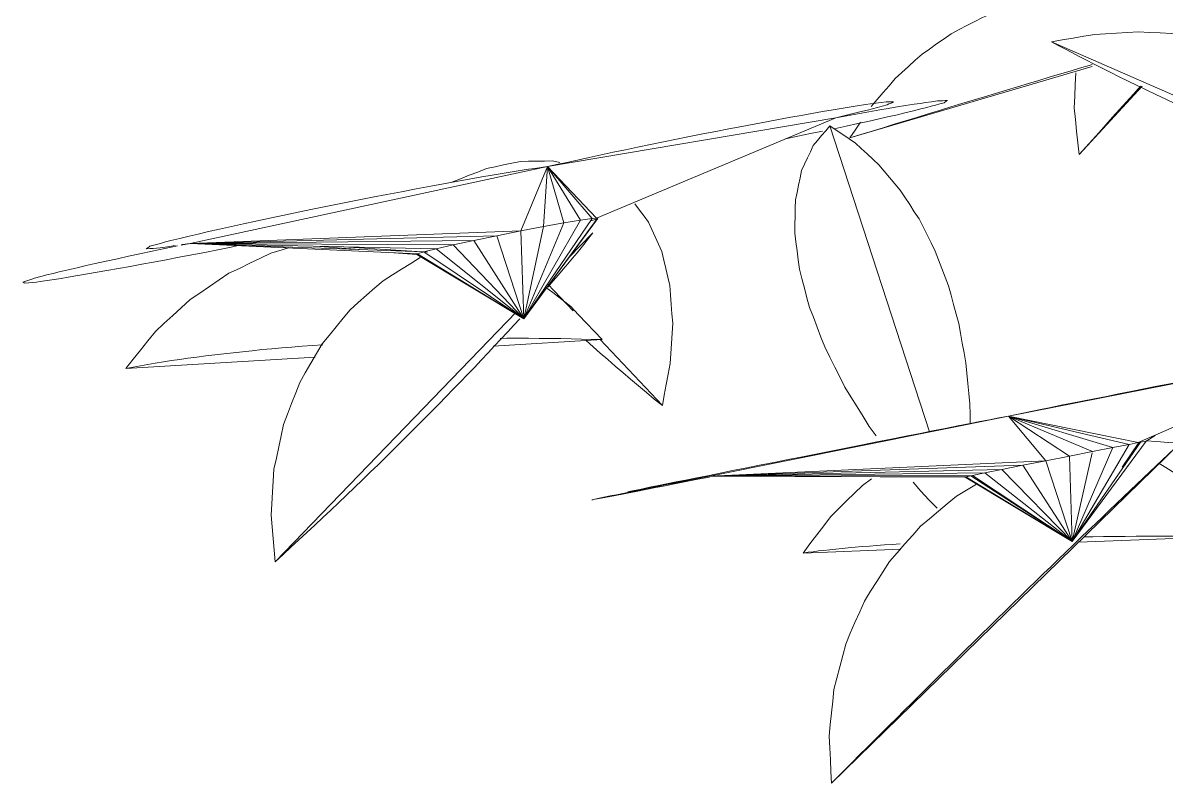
# Model space of a CAD drawing. Header units: metres. Extents: x 13.9 to 26.7, y -0.2 to 3.2.
# Drawn here: x 20.6695 to 20.7731, y 2.41 to 2.4789 of the extents above; entities that cross this region are included whole.
import ezdxf

# ---------------------------------------------------------------- set-up
doc = ezdxf.new("R2010")
doc.units = ezdxf.units.M
doc.layers.add('Importações nas famílias', color=10, linetype='Continuous', lineweight=5)
doc.layers.add('Vegetação', color=7, linetype='Continuous', lineweight=5)

# ---------------------------------------------------------------- blocks, each defined once
blk = doc.blocks.new('Planta_pergolado_12200 - plantas pergolado_skp_Component_12-V3832-Corte 1')
at = {"layer": 'Importações nas famílias'}
for p, q in [((20.77518, 2.47776), (20.77905, 2.48195)), ((20.77811, 2.48118), (20.77878, 2.48191)), ((20.76523, 2.46697), (20.77096, 2.47318)), ((20.77016, 2.47245), (20.77081, 2.47317))]:
    blk.add_line(p, q, dxfattribs=at)
at = {"layer": 'Importações nas famílias', "flags": 128}
for points in [[(20.77693, 2.49473), (20.77605, 2.49413), (20.77516, 2.49354)], [(20.77516, 2.49354), (20.77439, 2.49281), (20.77361, 2.49209), (20.77283, 2.49137), (20.77205, 2.49065)], [(20.77205, 2.49065), (20.77139, 2.48981), (20.77074, 2.48898), (20.77008, 2.48815), (20.76942, 2.48731)], [(20.76942, 2.48731), (20.7689, 2.48639), (20.76838, 2.48546), (20.76786, 2.48454), (20.76734, 2.48361)], [(20.76734, 2.48361), (20.76697, 2.48262), (20.76659, 2.48162)], [(20.77542, 2.47825), (20.77609, 2.47898), (20.77677, 2.47971), (20.77744, 2.48045), (20.77811, 2.48118)], [(20.76494, 2.4744), (20.76489, 2.47334), (20.76484, 2.47228), (20.76479, 2.47121)], [(20.76764, 2.46966), (20.76827, 2.47036), (20.7689, 2.47106), (20.76953, 2.47176), (20.77016, 2.47245)], [(20.76479, 2.47121), (20.7649, 2.47015), (20.76501, 2.46909), (20.76512, 2.46803), (20.76523, 2.46697)], [(20.76523, 2.46697), (20.76584, 2.46764), (20.76644, 2.46832), (20.76704, 2.46899), (20.76764, 2.46966)]]:
    blk.add_lwpolyline(points, dxfattribs=at)
blk = doc.blocks.new('Planta_pergolado_12200 - plantas pergolado_skp_Component_16-V3835-Corte 1')
blk.add_blockref('Planta_pergolado_12200 - plantas pergolado_skp_Component_12-V3832-Corte 1', (0, 0))
blk = doc.blocks.new('Planta_pergolado_12200 - plantas pergolado_skp_-V3878-Corte 1')
blk.add_blockref('Planta_pergolado_12200 - plantas pergolado_skp_Component_16-V3835-Corte 1', (0, 0))
blk = doc.blocks.new('Planta_pergolado_12200 - plantas pergolado_skp_-V4052-Corte 1')
blk.add_blockref('Planta_pergolado_12200 - plantas pergolado_skp_-V3878-Corte 1', (0, 0))
blk = doc.blocks.new('Planta_pergolado_12200 - plantas pergolado_skp_Component_12-V2301-Corte 1')
at = {"layer": 'Importações nas famílias'}
blk.add_line((17.10741, 2.48702), (17.07583, 2.51784), dxfattribs=at)
at = {"layer": 'Importações nas famílias', "flags": 128}
for points in [[(17.07583, 2.51784), (17.0769, 2.51792), (17.07797, 2.51799), (17.0789, 2.51806)], [(17.078, 2.5158), (17.07745, 2.51631), (17.07691, 2.51682), (17.07637, 2.51733), (17.07583, 2.51784)], [(17.08034, 2.51357), (17.07975, 2.51413), (17.07917, 2.51469), (17.07858, 2.51524), (17.078, 2.5158)], [(17.08284, 2.51118), (17.08221, 2.51178), (17.08159, 2.51238), (17.08096, 2.51298), (17.08034, 2.51357)], [(17.09428, 2.51413), (17.09519, 2.51358), (17.0961, 2.51303)], [(17.0961, 2.51303), (17.09692, 2.51235), (17.09773, 2.51167), (17.09855, 2.51099), (17.09936, 2.51031)], [(17.08546, 2.50866), (17.08481, 2.50929), (17.08415, 2.50992), (17.0835, 2.51055), (17.08284, 2.51118)], [(17.09936, 2.51031), (17.10006, 2.50951), (17.10076, 2.50871), (17.10146, 2.50791), (17.10216, 2.50711)], [(17.08819, 2.50602), (17.08751, 2.50668), (17.08683, 2.50734), (17.08615, 2.508), (17.08546, 2.50866)], [(17.10216, 2.50711), (17.10273, 2.50622), (17.1033, 2.50532), (17.10387, 2.50443), (17.10444, 2.50353)], [(17.09098, 2.5033), (17.09028, 2.50398), (17.08958, 2.50466), (17.08889, 2.50534), (17.08819, 2.50602)], [(17.09381, 2.50053), (17.0931, 2.50123), (17.0924, 2.50192), (17.09169, 2.50261), (17.09098, 2.5033)], [(17.10444, 2.50353), (17.10486, 2.50255), (17.10529, 2.50158), (17.10571, 2.50061), (17.10613, 2.49963)], [(17.09664, 2.49775), (17.09594, 2.49844), (17.09523, 2.49914), (17.09452, 2.49984), (17.09381, 2.50053)], [(17.10613, 2.49963), (17.1064, 2.4986), (17.10667, 2.49758), (17.10694, 2.49655), (17.10721, 2.49552)], [(17.09945, 2.49497), (17.09875, 2.49567), (17.09805, 2.49636), (17.09735, 2.49705), (17.09664, 2.49775)], [(17.1022, 2.49224), (17.10151, 2.49292), (17.10083, 2.49361), (17.10014, 2.49429), (17.09945, 2.49497)], [(17.10721, 2.49552), (17.10731, 2.49446), (17.10742, 2.4934), (17.10753, 2.49234), (17.10764, 2.49128)], [(17.10487, 2.48958), (17.1042, 2.49024), (17.10353, 2.49091), (17.10287, 2.49157), (17.1022, 2.49224)], [(17.10764, 2.49128), (17.10758, 2.49022), (17.10752, 2.48915), (17.10747, 2.48809), (17.10741, 2.48702)], [(17.10741, 2.48702), (17.10677, 2.48766), (17.10614, 2.4883), (17.1055, 2.48894), (17.10487, 2.48958)]]:
    blk.add_lwpolyline(points, dxfattribs=at)
blk = doc.blocks.new('Planta_pergolado_12200 - plantas pergolado_skp_Component_12-V3801-Corte 1')
at = {"layer": 'Importações nas famílias'}
for p, q in [((20.8001, 2.56532), (20.79932, 2.5647)), ((20.81912, 2.56057), (20.83322, 2.56186)), ((20.79425, 2.55829), (20.80309, 2.5591))]:
    blk.add_line(p, q, dxfattribs=at)
at = {"layer": 'Importações nas famílias', "flags": 128}
for points in [[(20.82752, 2.56728), (20.82669, 2.56775), (20.82607, 2.5681)], [(20.83056, 2.56482), (20.8298, 2.56544), (20.82904, 2.56605), (20.82828, 2.56666), (20.82752, 2.56728)], [(20.79932, 2.5647), (20.79863, 2.56395), (20.79795, 2.56321), (20.79726, 2.56246), (20.79657, 2.56171)], [(20.83322, 2.56186), (20.83256, 2.5626), (20.83189, 2.56334), (20.83122, 2.56408), (20.83056, 2.56482)], [(20.79657, 2.56171), (20.79599, 2.56086), (20.79541, 2.56), (20.79483, 2.55915), (20.79425, 2.55829)], [(20.81959, 2.56108), (20.8204, 2.56114), (20.82136, 2.56121)], [(20.82136, 2.56121), (20.82235, 2.56127), (20.82333, 2.56133), (20.82431, 2.56139), (20.8253, 2.56145)], [(20.8253, 2.56145), (20.82629, 2.56151), (20.82728, 2.56156), (20.82827, 2.56161), (20.82926, 2.56167)], [(20.82926, 2.56167), (20.83025, 2.56171), (20.83124, 2.56176), (20.83223, 2.56181), (20.83322, 2.56186)], [(20.79831, 2.55898), (20.79895, 2.55907), (20.79958, 2.55916), (20.80022, 2.55924), (20.80086, 2.55933)], [(20.80086, 2.55933), (20.80157, 2.55942), (20.80228, 2.5595), (20.803, 2.55959)], [(20.79425, 2.55829), (20.79471, 2.55838), (20.79517, 2.55846), (20.79564, 2.55855), (20.7961, 2.55863)], [(20.7961, 2.55863), (20.79665, 2.55872), (20.7972, 2.55881), (20.79776, 2.5589), (20.79831, 2.55898)]]:
    blk.add_lwpolyline(points, dxfattribs=at)
blk = doc.blocks.new('Planta_pergolado_12200 - plantas pergolado_skp_Component_17-V4233-Corte 1')
at = {"layer": 'Importações nas famílias'}
for p, q in [((20.75884, 2.44327), (20.79059, 2.44954)), ((20.79059, 2.44954), (20.77059, 2.44087)), ((20.78705, 2.44799), (20.79059, 2.44954)), ((20.75884, 2.44327), (20.73176, 2.43783)), ((20.76222, 2.43921), (20.75884, 2.44327)), ((20.76437, 2.43964), (20.75884, 2.44327)), ((20.76644, 2.44005), (20.75884, 2.44327)), ((20.76828, 2.44041), (20.75884, 2.44327)), ((20.76976, 2.4407), (20.75884, 2.44327)), ((20.77059, 2.44087), (20.75884, 2.44327)), ((20.7646, 2.43188), (20.77131, 2.441)), ((20.77131, 2.441), (20.7708, 2.44091)), ((20.77213, 2.44149), (20.77131, 2.441)), ((20.76644, 2.44005), (20.76437, 2.43964)), ((20.7646, 2.43188), (20.7708, 2.44091)), ((20.7646, 2.43188), (20.76976, 2.4407)), ((20.7646, 2.43188), (20.76828, 2.44041)), ((20.76828, 2.44041), (20.76644, 2.44005)), ((20.76976, 2.4407), (20.76828, 2.44041)), ((20.76914, 2.43862), (20.77066, 2.44086)), ((20.77059, 2.44087), (20.76976, 2.4407)), ((20.7708, 2.44091), (20.77059, 2.44087)), ((20.73176, 2.43783), (20.76222, 2.43921)), ((20.76013, 2.4388), (20.76222, 2.43921)), ((20.76437, 2.43964), (20.76222, 2.43921)), ((20.7646, 2.43188), (20.76222, 2.43921)), ((20.7646, 2.43188), (20.76437, 2.43964)), ((20.7646, 2.43188), (20.76641, 2.43994)), ((20.76013, 2.4388), (20.73176, 2.43783)), ((20.75824, 2.43842), (20.73176, 2.43783)), ((20.73176, 2.43783), (20.75668, 2.43811)), ((20.75557, 2.43788), (20.75668, 2.43811)), ((20.75668, 2.43811), (20.75824, 2.43842)), ((20.7646, 2.43188), (20.75668, 2.43811)), ((20.75824, 2.43842), (20.76013, 2.4388)), ((20.7646, 2.43188), (20.75824, 2.43842)), ((20.7646, 2.43188), (20.76013, 2.4388)), ((20.73176, 2.43783), (20.75557, 2.43788)), ((20.75491, 2.43774), (20.73176, 2.43783)), ((20.75496, 2.43775), (20.73176, 2.43783)), ((20.75491, 2.43774), (20.75543, 2.43784)), ((20.75496, 2.43775), (20.75491, 2.43774)), ((20.7646, 2.43188), (20.75491, 2.43774)), ((20.75508, 2.43778), (20.75496, 2.43775)), ((20.75496, 2.43775), (20.7646, 2.43188)), ((20.75508, 2.43778), (20.75557, 2.43788)), ((20.7646, 2.43188), (20.75543, 2.43784)), ((20.7646, 2.43188), (20.75557, 2.43788)), ((20.72513, 2.43654), (20.72539, 2.43659))]:
    blk.add_line(p, q, dxfattribs=at)
at = {"layer": 'Importações nas famílias', "flags": 128}
for points in [[(20.79687, 2.45071), (20.79778, 2.45089), (20.79868, 2.45107), (20.79959, 2.45125), (20.80049, 2.45143)], [(20.80215, 2.45182), (20.80137, 2.45166), (20.80059, 2.45151), (20.79982, 2.45136), (20.79904, 2.45121)], [(20.80049, 2.45143), (20.80116, 2.45157), (20.80184, 2.4517), (20.80251, 2.45184), (20.80318, 2.45198)], [(20.80422, 2.45222), (20.8037, 2.45212), (20.80319, 2.45202), (20.80267, 2.45192), (20.80215, 2.45182)], [(20.80318, 2.45198), (20.80357, 2.45206), (20.80397, 2.45214), (20.80436, 2.45222), (20.80476, 2.4523)], [(20.80511, 2.45238), (20.80489, 2.45234), (20.80467, 2.4523), (20.80444, 2.45226), (20.80422, 2.45222)], [(20.80476, 2.4523), (20.80484, 2.45232), (20.80493, 2.45234), (20.80502, 2.45236), (20.80511, 2.45238)], [(20.79509, 2.45043), (20.79397, 2.45021), (20.79284, 2.44998), (20.79171, 2.44976), (20.79059, 2.44954)], [(20.79257, 2.44985), (20.79365, 2.45006), (20.79472, 2.45028), (20.7958, 2.45049), (20.79687, 2.45071)], [(20.79904, 2.45121), (20.79805, 2.45101), (20.79706, 2.45082), (20.79608, 2.45062), (20.79509, 2.45043)], [(20.79051, 2.44957), (20.78978, 2.44942), (20.78905, 2.44928), (20.78832, 2.44914), (20.78759, 2.449)], [(20.79023, 2.44938), (20.7914, 2.44961), (20.79257, 2.44985)], [(20.79236, 2.44992), (20.7919, 2.44983), (20.79144, 2.44975), (20.79098, 2.44966), (20.79051, 2.44957)], [(20.79059, 2.44954), (20.79104, 2.44963), (20.79149, 2.44972), (20.79194, 2.44981), (20.7924, 2.44991)], [(20.793, 2.45004), (20.79284, 2.45001), (20.79268, 2.44998), (20.79252, 2.44995), (20.79236, 2.44992)], [(20.7924, 2.44991), (20.79255, 2.44994), (20.7927, 2.44997), (20.79285, 2.45001), (20.793, 2.45004)], [(20.7838, 2.44825), (20.78269, 2.44803), (20.78159, 2.44781), (20.78048, 2.44759), (20.77938, 2.44738)], [(20.78759, 2.449), (20.78664, 2.44881), (20.78569, 2.44862), (20.78474, 2.44844), (20.7838, 2.44825)], [(20.77938, 2.44738), (20.77819, 2.44714), (20.77701, 2.44691), (20.77583, 2.44667), (20.77464, 2.44644)], [(20.77464, 2.44644), (20.77346, 2.4462), (20.77228, 2.44597), (20.7711, 2.44573), (20.76991, 2.44549)], [(20.76991, 2.44549), (20.76881, 2.44527), (20.76771, 2.44505), (20.76661, 2.44483), (20.76551, 2.44461)], [(20.76551, 2.44461), (20.76457, 2.44443), (20.76362, 2.44424), (20.76268, 2.44405), (20.76174, 2.44386)], [(20.75884, 2.44327), (20.75797, 2.4431), (20.7571, 2.44293), (20.75623, 2.44276), (20.75536, 2.44259)], [(20.76174, 2.44386), (20.76101, 2.44371), (20.76029, 2.44357), (20.75957, 2.44342), (20.75884, 2.44327)], [(20.75536, 2.44259), (20.75423, 2.44237), (20.75309, 2.44214), (20.75196, 2.44192), (20.75082, 2.4417)], [(20.75082, 2.4417), (20.74952, 2.44144), (20.74821, 2.44118), (20.74691, 2.44092), (20.7456, 2.44066)], [(20.7456, 2.44066), (20.74424, 2.44039), (20.74288, 2.44012), (20.74152, 2.43985), (20.74016, 2.43958)], [(20.74016, 2.43958), (20.73886, 2.43932), (20.73756, 2.43906), (20.73626, 2.4388), (20.73496, 2.43854)], [(20.73496, 2.43854), (20.73383, 2.43832), (20.7327, 2.43809), (20.73157, 2.43786), (20.73044, 2.43764)], [(20.7277, 2.43702), (20.72689, 2.43685), (20.72607, 2.43669), (20.72525, 2.43653), (20.72443, 2.43636)], [(20.72698, 2.43694), (20.72646, 2.43684), (20.72594, 2.43673), (20.72542, 2.43662), (20.7249, 2.43651)], [(20.7251, 2.43644), (20.72597, 2.43661), (20.72684, 2.43678), (20.72771, 2.43695), (20.72858, 2.43712)], [(20.72539, 2.43659), (20.72603, 2.43671), (20.72667, 2.43683), (20.7273, 2.43696), (20.72794, 2.43708)], [(20.73044, 2.43764), (20.72957, 2.43746), (20.72871, 2.43729), (20.72785, 2.43712), (20.72698, 2.43694)], [(20.72973, 2.43743), (20.72872, 2.43722), (20.7277, 2.43702)], [(20.72794, 2.43708), (20.72889, 2.43727), (20.72985, 2.43746), (20.73081, 2.43764), (20.73176, 2.43783)], [(20.72858, 2.43712), (20.72963, 2.43733), (20.73068, 2.43754), (20.73173, 2.43774)], [(20.72217, 2.4359), (20.7219, 2.43584), (20.72162, 2.43579), (20.72135, 2.43573), (20.72107, 2.43567)], [(20.72122, 2.43569), (20.72156, 2.43575), (20.72191, 2.43582), (20.72225, 2.43589), (20.72259, 2.43595)], [(20.72443, 2.43636), (20.72387, 2.43625), (20.7233, 2.43613), (20.72274, 2.43602), (20.72217, 2.4359)], [(20.72259, 2.43595), (20.72322, 2.43607), (20.72385, 2.4362), (20.72447, 2.43632), (20.7251, 2.43644)], [(20.72435, 2.43639), (20.72461, 2.43644), (20.72487, 2.43649), (20.72513, 2.43654)], [(20.7249, 2.43651), (20.72476, 2.43648), (20.72462, 2.43645), (20.72449, 2.43642), (20.72435, 2.43639)], [(20.72107, 2.43567), (20.72111, 2.43568), (20.72115, 2.43568), (20.72118, 2.43568), (20.72122, 2.43569)]]:
    blk.add_lwpolyline(points, dxfattribs=at)
blk = doc.blocks.new('Planta_pergolado_12200 - plantas pergolado_skp_Component_16-V4234-Corte 1')
blk.add_blockref('Planta_pergolado_12200 - plantas pergolado_skp_Component_17-V4233-Corte 1', (0, 0))
at = {"extrusion": (0, 0, -1), "zscale": -0.9999999999999996}
blk.add_blockref('Planta_pergolado_12200 - plantas pergolado_skp_Component_12-V2301-Corte 1', (-37.85021, -0.07704), dxfattribs=at)
at = {"rotation": 357.0000000000001}
blk.add_blockref('Planta_pergolado_12200 - plantas pergolado_skp_Component_12-V3801-Corte 1', (-0.15943, 0.96435), dxfattribs=at)
blk = doc.blocks.new('Planta_pergolado_12200 - plantas pergolado_skp_Component_12-V4248-Corte 1')
at = {"layer": 'Importações nas famílias'}
for p, q in [((20.77875, 2.47858), (20.77577, 2.4777)), ((20.77865, 2.47856), (20.77875, 2.47858)), ((20.76641, 2.47495), (20.74446, 2.46849))]:
    blk.add_line(p, q, dxfattribs=at)
at = {"layer": 'Importações nas famílias', "flags": 128}
for points in [[(20.76579, 2.4815), (20.76499, 2.48143), (20.76419, 2.48136), (20.76339, 2.48128), (20.76259, 2.48121)], [(20.76904, 2.48138), (20.76823, 2.48141), (20.76741, 2.48144), (20.7666, 2.48147), (20.76579, 2.4815)], [(20.75947, 2.48051), (20.75873, 2.48024), (20.75798, 2.47996), (20.75723, 2.47969), (20.75648, 2.47941)], [(20.76259, 2.48121), (20.76181, 2.48104), (20.76103, 2.48086), (20.76025, 2.48069), (20.75947, 2.48051)], [(20.77149, 2.48098), (20.77067, 2.48111), (20.76986, 2.48124), (20.76904, 2.48138)], [(20.75648, 2.47941), (20.75577, 2.47904), (20.75507, 2.47867), (20.75436, 2.4783), (20.75365, 2.47793)], [(20.77875, 2.47858), (20.77795, 2.47891), (20.77715, 2.47924)], [(20.77739, 2.47828), (20.77763, 2.47834), (20.77788, 2.4784), (20.77813, 2.47846), (20.77838, 2.47852)], [(20.77838, 2.47852), (20.77847, 2.47853), (20.77856, 2.47855)], [(20.75365, 2.47793), (20.75299, 2.47746), (20.75232, 2.477), (20.75166, 2.47653), (20.751, 2.47607)], [(20.7758, 2.47785), (20.7762, 2.47795), (20.77659, 2.47806), (20.77699, 2.47817), (20.77739, 2.47828)], [(20.751, 2.47607), (20.75039, 2.47552), (20.74978, 2.47496), (20.74918, 2.47441), (20.74857, 2.47386)], [(20.76064, 2.47341), (20.76158, 2.4737), (20.76253, 2.47398), (20.76347, 2.47426), (20.76441, 2.47454)], [(20.76441, 2.47454), (20.76528, 2.4748), (20.76615, 2.47506), (20.76641, 2.47513)], [(20.74857, 2.47386), (20.74802, 2.47322), (20.74747, 2.47259), (20.74693, 2.47196), (20.74638, 2.47132)], [(20.75667, 2.47222), (20.75766, 2.47252), (20.75865, 2.47282), (20.75965, 2.47312), (20.76064, 2.47341)], [(20.75258, 2.47098), (20.7536, 2.47129), (20.75462, 2.4716), (20.75564, 2.47191), (20.75667, 2.47222)], [(20.74848, 2.46972), (20.7495, 2.47004), (20.75053, 2.47035), (20.75155, 2.47066), (20.75258, 2.47098)], [(20.74542, 2.4699), (20.74494, 2.46919), (20.74446, 2.46849)], [(20.74446, 2.46849), (20.74546, 2.4688), (20.74647, 2.4691), (20.74747, 2.46941), (20.74848, 2.46972)]]:
    blk.add_lwpolyline(points, dxfattribs=at)
blk = doc.blocks.new('Planta_pergolado_12200 - plantas pergolado_skp_Component_12-V1701-Corte 1')
at = {"layer": 'Importações nas famílias'}
blk.add_line((17.03054, 2.59822), (17.07224, 2.61399), dxfattribs=at)
at = {"layer": 'Importações nas famílias', "flags": 128}
for points in [[(17.0565, 2.61493), (17.05749, 2.61503), (17.05848, 2.61513), (17.05946, 2.61522), (17.06045, 2.61532)], [(17.06045, 2.61532), (17.06144, 2.61531), (17.06244, 2.61531), (17.06343, 2.6153), (17.06442, 2.61529)], [(17.06442, 2.61529), (17.06541, 2.61518), (17.06639, 2.61507), (17.06738, 2.61496), (17.06836, 2.61485)], [(17.04883, 2.61292), (17.04977, 2.61322), (17.05072, 2.61353), (17.05166, 2.61383), (17.05261, 2.61413)], [(17.05261, 2.61413), (17.05358, 2.61433), (17.05455, 2.61453), (17.05553, 2.61473), (17.0565, 2.61493)], [(17.06836, 2.61485), (17.06933, 2.61463), (17.0703, 2.61442), (17.07127, 2.6142), (17.07224, 2.61399)], [(17.07224, 2.61399), (17.07161, 2.61369), (17.07099, 2.6134), (17.07036, 2.6131), (17.06974, 2.61281)], [(17.04519, 2.61132), (17.0461, 2.61172), (17.04701, 2.61212), (17.04792, 2.61252), (17.04883, 2.61292)], [(17.06974, 2.61281), (17.069, 2.61248), (17.06826, 2.61215), (17.06752, 2.61182), (17.06679, 2.6115)], [(17.04174, 2.60935), (17.0426, 2.60984), (17.04346, 2.61034), (17.04432, 2.61083), (17.04519, 2.61132)], [(17.06679, 2.6115), (17.06595, 2.61114), (17.06512, 2.61079), (17.06429, 2.61043), (17.06345, 2.61008)], [(17.06345, 2.61008), (17.06254, 2.6097), (17.06163, 2.60933), (17.06072, 2.60896), (17.05982, 2.60859)], [(17.03851, 2.60703), (17.03932, 2.60761), (17.04012, 2.60819), (17.04093, 2.60877), (17.04174, 2.60935)], [(17.05982, 2.60859), (17.05885, 2.6082), (17.05789, 2.60782), (17.05692, 2.60744), (17.05596, 2.60706)], [(17.03555, 2.60438), (17.03629, 2.60504), (17.03703, 2.6057), (17.03777, 2.60636), (17.03851, 2.60703)], [(17.05596, 2.60706), (17.05496, 2.60667), (17.05397, 2.60629), (17.05297, 2.60591), (17.05197, 2.60553)], [(17.05197, 2.60553), (17.05097, 2.60515), (17.04996, 2.60478), (17.04896, 2.6044), (17.04795, 2.60403)], [(17.03288, 2.60143), (17.03355, 2.60217), (17.03422, 2.6029), (17.03488, 2.60364), (17.03555, 2.60438)], [(17.04795, 2.60403), (17.04696, 2.60367), (17.04597, 2.60332), (17.04498, 2.60296), (17.04399, 2.6026)], [(17.04399, 2.6026), (17.04304, 2.60227), (17.04209, 2.60194), (17.04114, 2.60161), (17.04018, 2.60128)], [(17.03054, 2.59822), (17.03112, 2.59902), (17.03171, 2.59983), (17.03229, 2.60063), (17.03288, 2.60143)], [(17.04018, 2.60128), (17.03929, 2.60098), (17.0384, 2.60069), (17.03751, 2.60039), (17.03662, 2.60009)], [(17.03662, 2.60009), (17.03581, 2.59983), (17.035, 2.59958), (17.03419, 2.59932), (17.03338, 2.59906)], [(17.03338, 2.59906), (17.03267, 2.59885), (17.03196, 2.59864), (17.03125, 2.59843), (17.03054, 2.59822)]]:
    blk.add_lwpolyline(points, dxfattribs=at)
blk = doc.blocks.new('Planta_pergolado_12200 - plantas pergolado_skp_Component_12-V1702-Corte 1')
at = {"layer": 'Importações nas famílias'}
for p, q in [((17.11617, 2.60073), (17.11684, 2.60083)), ((17.11668, 2.58966), (17.11425, 2.58734)), ((17.11167, 2.58487), (17.10573, 2.57919))]:
    blk.add_line(p, q, dxfattribs=at)
at = {"layer": 'Importações nas famílias', "flags": 128}
for points in [[(17.11684, 2.60083), (17.11757, 2.60078), (17.11829, 2.60073), (17.11901, 2.60068), (17.11974, 2.60063)], [(17.11974, 2.60063), (17.12049, 2.60043), (17.12125, 2.60023), (17.122, 2.60002), (17.12276, 2.59982)], [(17.12276, 2.59982), (17.12353, 2.59947), (17.1243, 2.59913), (17.12507, 2.59878), (17.12584, 2.59843)], [(17.10786, 2.59573), (17.10829, 2.59626), (17.10873, 2.59679), (17.10917, 2.59732)], [(17.10652, 2.59313), (17.10685, 2.59378), (17.10719, 2.59443), (17.10752, 2.59508), (17.10786, 2.59573)], [(17.10562, 2.5901), (17.10585, 2.59085), (17.10607, 2.59161), (17.1063, 2.59237), (17.10652, 2.59313)], [(17.10519, 2.58671), (17.1053, 2.58755), (17.10541, 2.5884), (17.10551, 2.58925), (17.10562, 2.5901)], [(17.10523, 2.58304), (17.10522, 2.58396), (17.10521, 2.58487), (17.1052, 2.58579), (17.10519, 2.58671)], [(17.11293, 2.58472), (17.11227, 2.5842), (17.1116, 2.58366)], [(17.10573, 2.57919), (17.10561, 2.58015), (17.10548, 2.58111), (17.10535, 2.58208), (17.10523, 2.58304)], [(17.1116, 2.58366), (17.11089, 2.58311), (17.11018, 2.58255), (17.10946, 2.582), (17.10875, 2.58145)], [(17.10875, 2.58145), (17.10799, 2.58088), (17.10724, 2.58032), (17.10649, 2.57975), (17.10573, 2.57919)]]:
    blk.add_lwpolyline(points, dxfattribs=at)
blk = doc.blocks.new('Planta_pergolado_12200 - plantas pergolado_skp_Component_12-V2322-Corte 1')
at = {"layer": 'Importações nas famílias'}
for p, q in [((17.13121, 2.53468), (17.12904, 2.53693)), ((17.13621, 2.52854), (17.13567, 2.52913)), ((17.15783, 2.5071), (17.13597, 2.52975))]:
    blk.add_line(p, q, dxfattribs=at)
at = {"layer": 'Importações nas famílias', "flags": 128}
for points in [[(17.13047, 2.53512), (17.13011, 2.53557), (17.12975, 2.53602), (17.1294, 2.53648), (17.12904, 2.53693)], [(17.13215, 2.53311), (17.13173, 2.53361), (17.13131, 2.53411), (17.13089, 2.53462), (17.13047, 2.53512)], [(17.14468, 2.53467), (17.14553, 2.53414), (17.14637, 2.53362), (17.14721, 2.5331), (17.14806, 2.53257)], [(17.13311, 2.532), (17.13263, 2.53256), (17.13215, 2.53311)], [(17.14806, 2.53257), (17.1488, 2.53192), (17.14955, 2.53126), (17.1503, 2.5306), (17.15105, 2.52995)], [(17.15105, 2.52995), (17.15168, 2.52917), (17.15232, 2.5284), (17.15295, 2.52762), (17.15358, 2.52685)], [(17.13854, 2.52603), (17.13795, 2.52666), (17.13737, 2.52728), (17.13679, 2.52791), (17.13621, 2.52854)], [(17.14103, 2.52342), (17.14041, 2.52407), (17.13978, 2.52472), (17.13916, 2.52538), (17.13854, 2.52603)], [(17.15358, 2.52685), (17.15409, 2.52597), (17.1546, 2.5251), (17.1551, 2.52422), (17.15561, 2.52335)], [(17.14366, 2.52072), (17.143, 2.5214), (17.14234, 2.52207), (17.14169, 2.52274), (17.14103, 2.52342)], [(17.15561, 2.52335), (17.15597, 2.5224), (17.15634, 2.52144), (17.15671, 2.52049), (17.15707, 2.51953)], [(17.1464, 2.51798), (17.14572, 2.51866), (17.14503, 2.51935), (17.14435, 2.52003), (17.14366, 2.52072)], [(17.15707, 2.51953), (17.15729, 2.51852), (17.15751, 2.51751), (17.15772, 2.5165), (17.15794, 2.51549)], [(17.14922, 2.51521), (17.14851, 2.5159), (17.14781, 2.51659), (17.1471, 2.51728), (17.1464, 2.51798)], [(17.15208, 2.51245), (17.15137, 2.51314), (17.15065, 2.51383), (17.14993, 2.51452), (17.14922, 2.51521)], [(17.15794, 2.51549), (17.158, 2.51444), (17.15807, 2.5134), (17.15813, 2.51236), (17.15819, 2.51131)], [(17.15496, 2.50974), (17.15424, 2.51042), (17.15352, 2.5111), (17.1528, 2.51178), (17.15208, 2.51245)], [(17.15819, 2.51131), (17.1581, 2.51026), (17.15801, 2.5092), (17.15792, 2.50815), (17.15783, 2.5071)], [(17.15783, 2.5071), (17.15711, 2.50776), (17.1564, 2.50842), (17.15568, 2.50908), (17.15496, 2.50974)]]:
    blk.add_lwpolyline(points, dxfattribs=at)
blk = doc.blocks.new('Planta_pergolado_12200 - plantas pergolado_skp_Component_12-V2340-Corte 1')
at = {"layer": 'Importações nas famílias'}
for p, q in [((17.05899, 2.39602), (17.0491, 2.39662)), ((17.09228, 2.394), (17.07511, 2.39504))]:
    blk.add_line(p, q, dxfattribs=at)
at = {"layer": 'Importações nas famílias', "flags": 128}
for points in [[(17.07752, 2.40493), (17.07811, 2.40475), (17.07912, 2.40445)], [(17.07912, 2.40445), (17.08007, 2.40399), (17.08102, 2.40354), (17.08198, 2.40308), (17.08293, 2.40263)], [(17.08293, 2.40263), (17.08381, 2.40203), (17.08469, 2.40143), (17.08557, 2.40084), (17.08645, 2.40024)], [(17.05194, 2.39962), (17.05276, 2.40025), (17.05358, 2.40088), (17.05423, 2.40138)], [(17.0491, 2.39662), (17.04981, 2.39737), (17.05052, 2.39812), (17.05123, 2.39887), (17.05194, 2.39962)], [(17.08645, 2.40024), (17.08724, 2.39951), (17.08802, 2.39879), (17.08881, 2.39807), (17.08959, 2.39734)], [(17.05286, 2.39671), (17.05192, 2.39669), (17.05098, 2.39666), (17.05004, 2.39664), (17.0491, 2.39662)], [(17.05674, 2.39675), (17.05577, 2.39674), (17.0548, 2.39673), (17.05383, 2.39672), (17.05286, 2.39671)], [(17.05835, 2.39673), (17.05773, 2.39674), (17.05674, 2.39675)], [(17.08959, 2.39734), (17.09026, 2.39651), (17.09094, 2.39567), (17.09161, 2.39484), (17.09228, 2.394)], [(17.0763, 2.39602), (17.07536, 2.39608), (17.07441, 2.39615)], [(17.07995, 2.39571), (17.07904, 2.39578), (17.07812, 2.39586), (17.07721, 2.39594), (17.0763, 2.39602)], [(17.0834, 2.39534), (17.08254, 2.39543), (17.08168, 2.39552), (17.08081, 2.39561), (17.07995, 2.39571)], [(17.08664, 2.39493), (17.08583, 2.39504), (17.08502, 2.39514), (17.08421, 2.39524), (17.0834, 2.39534)], [(17.0896, 2.39449), (17.08886, 2.3946), (17.08812, 2.39471), (17.08738, 2.39482), (17.08664, 2.39493)], [(17.09228, 2.394), (17.09161, 2.39412), (17.09094, 2.39424), (17.09027, 2.39436), (17.0896, 2.39449)]]:
    blk.add_lwpolyline(points, dxfattribs=at)
blk = doc.blocks.new('Planta_pergolado_12200 - plantas pergolado_skp_Component_12-V2341-Corte 1')
at = {"layer": 'Importações nas famílias'}
for p, q in [((17.01943, 2.38825), (17.02846, 2.416)), ((17.02489, 2.38874), (17.02426, 2.38789)), ((17.01951, 2.38209), (17.01875, 2.38135))]:
    blk.add_line(p, q, dxfattribs=at)
at = {"layer": 'Importações nas famílias', "flags": 128}
for points in [[(17.02615, 2.41442), (17.02673, 2.41482), (17.0273, 2.41521), (17.02788, 2.41561), (17.02846, 2.416)], [(17.02846, 2.416), (17.02884, 2.41555), (17.02921, 2.41511), (17.02959, 2.41466), (17.02997, 2.41421)], [(17.02402, 2.41247), (17.02455, 2.41296), (17.02508, 2.41345), (17.02562, 2.41393), (17.02615, 2.41442)], [(17.02997, 2.41421), (17.03023, 2.41365), (17.03049, 2.41309), (17.03076, 2.41253), (17.03102, 2.41196)], [(17.02208, 2.41018), (17.02257, 2.41075), (17.02305, 2.41132), (17.02353, 2.4119), (17.02402, 2.41247)], [(17.03102, 2.41196), (17.03116, 2.4113), (17.0313, 2.41063), (17.03144, 2.40997), (17.03158, 2.4093)], [(17.02038, 2.40756), (17.02081, 2.40821), (17.02123, 2.40887), (17.02166, 2.40952), (17.02208, 2.41018)], [(17.03158, 2.4093), (17.0316, 2.40855), (17.03162, 2.4078), (17.03164, 2.40705), (17.03165, 2.4063)], [(17.01892, 2.40465), (17.01928, 2.40538), (17.01965, 2.40611), (17.02001, 2.40683), (17.02038, 2.40756)], [(17.03165, 2.4063), (17.03155, 2.40548), (17.03144, 2.40466), (17.03133, 2.40384), (17.03122, 2.40302)], [(17.01771, 2.40148), (17.01801, 2.40228), (17.01831, 2.40307), (17.01861, 2.40386), (17.01892, 2.40465)], [(17.03122, 2.40302), (17.031, 2.40215), (17.03077, 2.40128), (17.03054, 2.40041), (17.03031, 2.39954)], [(17.01678, 2.39809), (17.01701, 2.39894), (17.01725, 2.39979), (17.01748, 2.40064), (17.01771, 2.40148)], [(17.03031, 2.39954), (17.02996, 2.39864), (17.02962, 2.39774), (17.02927, 2.39685), (17.02892, 2.39595)], [(17.01613, 2.39452), (17.0163, 2.39541), (17.01646, 2.3963), (17.01662, 2.3972), (17.01678, 2.39809)], [(17.02892, 2.39595), (17.02847, 2.39504), (17.02801, 2.39413), (17.02756, 2.39323), (17.0271, 2.39232)], [(17.01578, 2.39079), (17.01587, 2.39172), (17.01595, 2.39265), (17.01604, 2.39358), (17.01613, 2.39452)], [(17.0271, 2.39232), (17.02655, 2.39143), (17.026, 2.39053), (17.02545, 2.38964), (17.02489, 2.38874)], [(17.01575, 2.38899), (17.01576, 2.38983), (17.01578, 2.39079)], [(17.02093, 2.3837), (17.02022, 2.38289), (17.01951, 2.38209)]]:
    blk.add_lwpolyline(points, dxfattribs=at)
blk = doc.blocks.new('Planta_pergolado_12200 - plantas pergolado_skp_Component_17-V4249-Corte 1')
at = {"layer": 'Importações nas famílias'}
for p, q in [((20.71707, 2.46588), (20.7432, 2.47032)), ((20.7432, 2.47032), (20.72151, 2.46122)), ((20.7409, 2.46887), (20.74197, 2.4691)), ((20.71707, 2.46588), (20.68467, 2.45892)), ((20.71463, 2.46005), (20.71707, 2.46588)), ((20.7167, 2.46044), (20.71707, 2.46588)), ((20.71854, 2.46078), (20.71707, 2.46588)), ((20.72004, 2.46103), (20.71707, 2.46588)), ((20.72109, 2.46118), (20.71707, 2.46588)), ((20.72151, 2.46122), (20.71707, 2.46588)), ((20.71492, 2.45207), (20.72161, 2.46123)), ((20.71492, 2.45207), (20.72109, 2.46118)), ((20.71492, 2.45207), (20.72158, 2.46116)), ((20.71492, 2.45207), (20.72004, 2.46103)), ((20.71492, 2.45207), (20.71854, 2.46078)), ((20.71854, 2.46078), (20.7167, 2.46044)), ((20.72004, 2.46103), (20.71854, 2.46078)), ((20.72109, 2.46118), (20.72004, 2.46103)), ((20.72099, 2.46098), (20.72158, 2.46116)), ((20.72151, 2.46122), (20.72109, 2.46118)), ((20.72161, 2.46123), (20.72151, 2.46122)), ((20.72158, 2.46116), (20.72161, 2.46123)), ((20.68467, 2.45892), (20.71463, 2.46005)), ((20.71247, 2.45962), (20.71463, 2.46005)), ((20.7167, 2.46044), (20.71463, 2.46005)), ((20.71492, 2.45207), (20.71463, 2.46005)), ((20.71492, 2.45207), (20.7167, 2.46044)), ((20.68467, 2.45892), (20.68385, 2.45875)), ((20.71247, 2.45962), (20.68467, 2.45892)), ((20.71039, 2.45919), (20.68467, 2.45892)), ((20.68467, 2.45892), (20.70851, 2.45878)), ((20.68467, 2.45892), (20.70696, 2.45843)), ((20.70527, 2.45798), (20.68467, 2.45892)), ((20.70586, 2.45816), (20.68467, 2.45892)), ((20.70003, 2.45837), (20.69603, 2.45867)), ((20.6981, 2.45863), (20.70618, 2.45814)), ((20.70696, 2.45843), (20.70851, 2.45878)), ((20.70851, 2.45878), (20.71039, 2.45919)), ((20.71492, 2.45207), (20.70851, 2.45878)), ((20.71039, 2.45919), (20.71247, 2.45962)), ((20.71492, 2.45207), (20.71039, 2.45919)), ((20.71492, 2.45207), (20.71247, 2.45962)), ((20.70314, 2.45808), (20.70523, 2.45791)), ((20.70527, 2.45798), (20.70523, 2.45791)), ((20.71492, 2.45207), (20.70523, 2.45791)), ((20.70586, 2.45816), (20.70527, 2.45798)), ((20.71492, 2.45207), (20.70527, 2.45798)), ((20.70608, 2.45821), (20.70586, 2.45816)), ((20.70586, 2.45816), (20.71492, 2.45207)), ((20.70608, 2.45821), (20.70696, 2.45843)), ((20.71492, 2.45207), (20.70696, 2.45843))]:
    blk.add_line(p, q, dxfattribs=at)
at = {"layer": 'Importações nas famílias', "flags": 128}
for points in [[(20.74587, 2.47151), (20.74513, 2.47139), (20.7444, 2.47127), (20.74366, 2.47115), (20.74293, 2.47104)], [(20.74774, 2.47175), (20.74728, 2.47169), (20.74681, 2.47163), (20.74634, 2.47157), (20.74587, 2.47151)], [(20.74606, 2.47101), (20.74651, 2.47113), (20.74695, 2.47125), (20.7474, 2.47137), (20.74784, 2.47149)], [(20.75029, 2.47155), (20.74951, 2.47142), (20.74873, 2.47129), (20.74794, 2.47116), (20.74716, 2.47103)], [(20.74842, 2.47175), (20.74825, 2.47175), (20.74808, 2.47175), (20.74791, 2.47175), (20.74774, 2.47175)], [(20.74784, 2.47149), (20.74799, 2.47156), (20.74813, 2.47162), (20.74827, 2.47168), (20.74842, 2.47175)], [(20.74878, 2.47059), (20.74945, 2.47075), (20.75011, 2.47092), (20.75078, 2.47108), (20.75144, 2.47124)], [(20.75239, 2.47184), (20.75187, 2.47177), (20.75134, 2.4717), (20.75082, 2.47162), (20.75029, 2.47155)], [(20.75144, 2.47124), (20.75183, 2.47135), (20.75222, 2.47146), (20.7526, 2.47157), (20.75299, 2.47168)], [(20.75331, 2.47189), (20.75308, 2.47188), (20.75285, 2.47186), (20.75262, 2.47185), (20.75239, 2.47184)], [(20.75299, 2.47168), (20.75307, 2.47173), (20.75315, 2.47178), (20.75323, 2.47184), (20.75331, 2.47189)], [(20.73911, 2.47036), (20.738, 2.47015), (20.7369, 2.46995), (20.73579, 2.46974), (20.73468, 2.46953)], [(20.74293, 2.47104), (20.74197, 2.47087), (20.74102, 2.4707), (20.74006, 2.47053), (20.73911, 2.47036)], [(20.74716, 2.47103), (20.74617, 2.47086), (20.74518, 2.47068), (20.74419, 2.4705), (20.7432, 2.47032)], [(20.7432, 2.47032), (20.74391, 2.47049), (20.74463, 2.47067), (20.74535, 2.47084), (20.74606, 2.47101)], [(20.74518, 2.46978), (20.74608, 2.46998), (20.74698, 2.47019), (20.74788, 2.47039), (20.74878, 2.47059)], [(20.73468, 2.46953), (20.7335, 2.4693), (20.73231, 2.46907), (20.73113, 2.46884), (20.72994, 2.46861)], [(20.74304, 2.46932), (20.74411, 2.46955), (20.74518, 2.46978)], [(20.72994, 2.46861), (20.72876, 2.46836), (20.72758, 2.46812), (20.7264, 2.46788), (20.72522, 2.46764)], [(20.73864, 2.4684), (20.73973, 2.46863), (20.7409, 2.46887)], [(20.72522, 2.46764), (20.72412, 2.46741), (20.72302, 2.46718), (20.72192, 2.46695), (20.72083, 2.46671)], [(20.71707, 2.46588), (20.71649, 2.4658), (20.71591, 2.46572), (20.71534, 2.46564), (20.71476, 2.46556)], [(20.72083, 2.46671), (20.71989, 2.46651), (20.71895, 2.4663), (20.71801, 2.46609), (20.71707, 2.46588)], [(20.71112, 2.46496), (20.70996, 2.46475), (20.70879, 2.46454), (20.70763, 2.46433), (20.70647, 2.46412)], [(20.71476, 2.46556), (20.71385, 2.46541), (20.71294, 2.46526), (20.71203, 2.46511), (20.71112, 2.46496)], [(20.70647, 2.46412), (20.70515, 2.46386), (20.70383, 2.46361), (20.70251, 2.46336), (20.7012, 2.46311)], [(20.7012, 2.46311), (20.69984, 2.46284), (20.69848, 2.46256), (20.69712, 2.46229), (20.69576, 2.46202)], [(20.69576, 2.46202), (20.69447, 2.46175), (20.69319, 2.46148), (20.6919, 2.46121), (20.69062, 2.46094)], [(20.69062, 2.46094), (20.68952, 2.4607), (20.68842, 2.46046), (20.68732, 2.46021), (20.68622, 2.45997)], [(20.68622, 2.45997), (20.6854, 2.45977), (20.68457, 2.45958), (20.68375, 2.45938), (20.68293, 2.45919)], [(20.68353, 2.45869), (20.68238, 2.45845), (20.68124, 2.45821), (20.6801, 2.45797)], [(20.68103, 2.45866), (20.68095, 2.4586), (20.68086, 2.45854), (20.68078, 2.45849), (20.68069, 2.45843)], [(20.68293, 2.45919), (20.68245, 2.45905), (20.68198, 2.45892), (20.68151, 2.45879), (20.68103, 2.45866)], [(20.68194, 2.45852), (20.68262, 2.45862), (20.6833, 2.45872)], [(20.68385, 2.4588), (20.68398, 2.45882), (20.68467, 2.45892)], [(20.68599, 2.45811), (20.68719, 2.45835), (20.68838, 2.45859), (20.68903, 2.45872)], [(20.6801, 2.45797), (20.67909, 2.45775), (20.67808, 2.45753), (20.67707, 2.45731), (20.67606, 2.45709)], [(20.68069, 2.45843), (20.68101, 2.45845), (20.68132, 2.45847), (20.68163, 2.4585), (20.68194, 2.45852)], [(20.68134, 2.45722), (20.6825, 2.45744), (20.68367, 2.45767), (20.68483, 2.45789), (20.68599, 2.45811)], [(20.67606, 2.45709), (20.67525, 2.45691), (20.67444, 2.45672), (20.67362, 2.45653), (20.67281, 2.45634)], [(20.67712, 2.45645), (20.67818, 2.45664), (20.67923, 2.45683), (20.68029, 2.45703), (20.68134, 2.45722)], [(20.67058, 2.45577), (20.67031, 2.45568), (20.67005, 2.4556), (20.66978, 2.45551), (20.66951, 2.45542)], [(20.67281, 2.45634), (20.67225, 2.4562), (20.67169, 2.45606), (20.67114, 2.45591), (20.67058, 2.45577)], [(20.67109, 2.45546), (20.67172, 2.45556), (20.67236, 2.45565), (20.67299, 2.45575), (20.67363, 2.45585)], [(20.67363, 2.45585), (20.6745, 2.456), (20.67537, 2.45615), (20.67625, 2.4563), (20.67712, 2.45645)], [(20.66951, 2.45542), (20.66956, 2.4554), (20.6696, 2.45537), (20.66964, 2.45534), (20.66969, 2.45532)], [(20.66969, 2.45532), (20.67004, 2.45535), (20.67039, 2.45539), (20.67074, 2.45542), (20.67109, 2.45546)]]:
    blk.add_lwpolyline(points, dxfattribs=at)
blk = doc.blocks.new('Planta_pergolado_12200 - plantas pergolado_skp_Component_16-V4250-Corte 1')
for name in ['Planta_pergolado_12200 - plantas pergolado_skp_Component_12-V4248-Corte 1', 'Planta_pergolado_12200 - plantas pergolado_skp_Component_17-V4249-Corte 1']:
    blk.add_blockref(name, (0, 0))
at = {"extrusion": (0, 0, -1), "rotation": 2.999999999999923}
for name, zscale in [('Planta_pergolado_12200 - plantas pergolado_skp_Component_12-V1701-Corte 1', -0.999999999999999), ('Planta_pergolado_12200 - plantas pergolado_skp_Component_12-V1702-Corte 1', -0.9999999999999991)]:
    blk.add_blockref(name, (-37.67477, -1.02669), dxfattribs=dict(at, zscale=zscale))
at = {"extrusion": (0, 0, -1)}
for name, p, zscale in [('Planta_pergolado_12200 - plantas pergolado_skp_Component_12-V2341-Corte 1', (-37.77111, 0.05358), -0.9999999999999999), ('Planta_pergolado_12200 - plantas pergolado_skp_Component_12-V2322-Corte 1', (-37.85021, -0.07704), -0.9999999999999993), ('Planta_pergolado_12200 - plantas pergolado_skp_Component_12-V2340-Corte 1', (-37.77111, 0.05358), -0.9999999999999999)]:
    blk.add_blockref(name, p, dxfattribs=dict(at, zscale=zscale))
blk = doc.blocks.new('Planta_pergolado_12200 - plantas pergolado_skp_-V4277-Corte 1')
for name in ['Planta_pergolado_12200 - plantas pergolado_skp_Component_16-V4250-Corte 1', 'Planta_pergolado_12200 - plantas pergolado_skp_Component_16-V4234-Corte 1']:
    blk.add_blockref(name, (0, 0))
blk = doc.blocks.new('Planta_pergolado_12200 - plantas pergolado_skp_-V4406-Corte 1')
blk.add_blockref('Planta_pergolado_12200 - plantas pergolado_skp_-V4277-Corte 1', (0, 0))
blk = doc.blocks.new('Planta_pergolado_12200 - Planta_pergolado_12200-3075656-Corte 1')
for name in ['Planta_pergolado_12200 - plantas pergolado_skp_-V4052-Corte 1', 'Planta_pergolado_12200 - plantas pergolado_skp_-V4406-Corte 1']:
    blk.add_blockref(name, (0, 0))

msp = doc.modelspace()

# ---------------------------------------------------------------- block references
at = {"layer": 'Vegetação', "color": 10}
msp.add_blockref('Planta_pergolado_12200 - Planta_pergolado_12200-3075656-Corte 1', (0, 0), dxfattribs=at)

doc.saveas('drawing.dxf')
